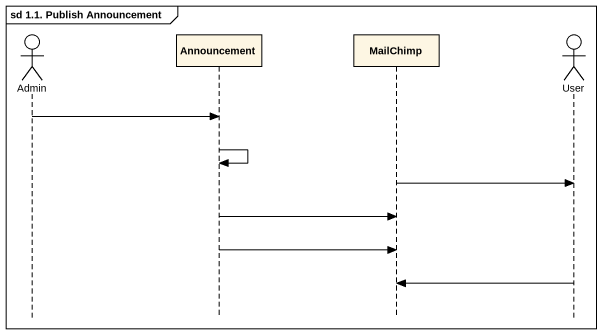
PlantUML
@startuml
mainframe sd 1.1. Publish Announcement
hide footbox
actor Admin
participant Announcement
participant MailChimp
actor User

Admin -> Announcement
Announcement -> Announcement
MailChimp -> User
Announcement -> MailChimp
Announcement -> MailChimp
User -> MailChimp
@enduml
